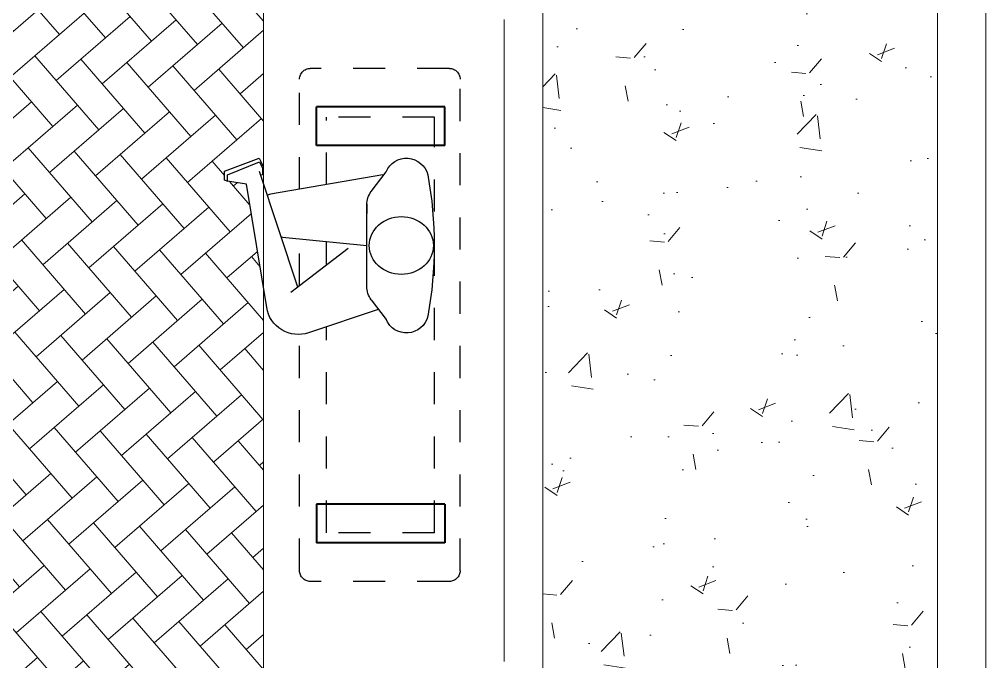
# Model space of a CAD drawing. Header units: metres. Extents: x 12093 to 20303, y 514 to 1412.
# Drawn here: x 19839.349 to 19842.36, y 782.395 to 784.395 of the extents above; entities that cross this region are included whole.
import ezdxf

# ---------------------------------------------------------------- set-up
doc = ezdxf.new("R2010")
doc.units = ezdxf.units.M
doc.linetypes.add('DASHED2', pattern=[9.525, 6.35, -3.175])
doc.layers.get('0').update_dxf_attribs({"lineweight": 13})
doc.layers.add('2', color=2, linetype='Continuous')
doc.layers.add('Proyecciones', color=52, linetype='DASHED2')
for name, color, linetype, lineweight in [('grass', 64, 'Continuous', 13), ('JARDINERA', 132, 'Continuous', 40), ('MANZANAS-ORIGINALES', 147, 'Continuous', 9), ('piso verma', 25, 'Continuous', 20), ('text.-piso', 35, 'Continuous', 5)]:
    doc.layers.add(name, color=color, linetype=linetype, lineweight=lineweight)
pattern_1 = [(50, (0, 0), (0.546554007, -0.047817257), [0.05715, -0.62865]), (355, (0, 0), (-0.105728478, 0.573169929), [0.04572, -0.50292]), (100.451, (0.04555, -0.004), (0.440827505, 0.525350063), [0.04857, -0.53427]), (46.1842, (0, 0.1524), (0.813237123, -0.126126984), [0.085725, -0.942975]), (96.6356, (0.0678, 0.1419), (0.712212703, 0.742276668), [0.072855, -0.801405]), (351.184, (0, 0.1524), (0.712213817, 0.742275354), [0.06858, -0.75438]), (21, (0.0762, 0.1143), (0.45484464, -0.306796556), [0.05715, -0.62865]), (326, (0.0762, 0.1143), (0.185406085, 0.552563898), [0.04572, -0.50292]), (71.4514, (0.1141, 0.08873), (0.640249472, 0.245768573), [0.04857, -0.53427]), (37.5, (0, 0), (0.0092658098, 0.2536651166), [0, -0.496824, 0, -0.51054, 0, -0.504825]), (7.5, (0, 0), (0.2004589875, 0.3005417245), [0, -0.291084, 0, -0.485394, 0, -0.192405]), (327.5, (-0.16993, 0), (0.4067717855, -0.017186232), [0, -0.1905, 0, -0.59436, 0, -0.78867]), (317.5, (-0.24613, 0), (0.444387544, 0.076279473), [0, -0.24765, 0, -0.394716, 0, -0.56007])]

# ---------------------------------------------------------------- blocks, each defined once
blk = doc.blocks.new('ELLIPSE')
blk.add_circle((0.5, 0.5), 0.5)
blk = doc.blocks.new('ytytyu')
at = {"layer": '2'}
for p, q in [((19839.3505, 759.4545), (19839.3392, 759.4316)), ((19839.3392, 759.4316), (19839.3433, 759.4295)), ((19839.3501, 759.443), (19839.3401, 759.423)), ((19839.4501, 759.403), (19839.3501, 759.443)), ((19839.4592, 759.4135), (19839.3505, 759.4545)), ((19839.0015, 759.3509), (19838.9555, 759.4123)), ((19838.9655, 759.4023), (19839.3155, 759.3423)), ((19839.2301, 759.053), (19839.3501, 759.413)), ((19839.3401, 759.423), (19839.3401, 759.403)), ((19839.3401, 759.403), (19839.3461, 759.401)), ((19839.4501, 759.383), (19839.4501, 759.403)), ((19839.4592, 759.3858), (19839.4592, 759.4135)), ((19839.3276, 758.9894), (19839.3901, 759.373)), ((19839.3901, 759.373), (19839.4501, 759.383)), ((19839.4479, 759.3814), (19839.4477, 759.3826)), ((19839.4479, 759.3814), (19839.4592, 759.3858)), ((19839.3155, 759.3423), (19839.3254, 759.339)), ((19839.0155, 759.3123), (19839.0155, 759.2823)), ((19839.0155, 759.0823), (19839.0155, 759.3089)), ((19839.2781, 759.2085), (19839.0155, 759.1823)), ((19839.2781, 759.2085), (19839.2815, 759.2074)), ((19839.0739, 759.1734), (19839.2525, 759.0363)), ((19839.0155, 759.0523), (19839.0155, 759.0823)), ((19839.0015, 759.0136), (19838.9555, 758.9523)), ((19838.9801, 758.983), (19839.1973, 758.9106))]:
    blk.add_line(p, q, dxfattribs=at)
for centre, radius, start, end in [((19838.8922, 759.3856), 0.0687, 22.8337, 165.9638), ((19840.0255, 759.1823), 1.22, 169.6111, 190.3889), ((19838.9455, 759.3089), 0.07, 0, 36.8699), ((19838.9455, 759.0556), 0.07, 323.1301, 0), ((19839.2289, 759.0054), 0.1, 251.5651, 350.7539), ((19838.8922, 758.9789), 0.0687, 194.0362, 337.1663)]:
    blk.add_arc(centre, radius, start, end, dxfattribs=at)
at = {"layer": 'JARDINERA', "ltscale": 0.01}
for p, q in [((19838.7726, 759.6138), (19839.1726, 759.6138)), ((19838.7726, 759.4938), (19838.7726, 759.6138)), ((19839.1726, 759.4938), (19839.1726, 759.6138)), ((19838.7726, 759.4938), (19839.1726, 759.4938)), ((19838.7726, 758.3766), (19838.7726, 758.2566)), ((19838.7726, 758.3766), (19839.1726, 758.3766)), ((19839.1726, 758.3766), (19839.1726, 758.2566)), ((19838.7726, 758.2566), (19839.1726, 758.2566))]:
    blk.add_line(p, q, dxfattribs=at)
at = {"layer": 'Proyecciones', "ltscale": 0.006}
for p, q in [((19838.7583, 759.7338), (19839.1918, 759.7338)), ((19838.7251, 758.1699), (19838.7251, 759.7005)), ((19839.2251, 759.3578), (19839.2251, 759.7005)), ((19838.8043, 758.2882), (19838.8043, 759.5821)), ((19839.141, 759.3722), (19839.141, 759.5821)), ((19838.8043, 759.1219), (19838.8043, 759.1948)), ((19839.141, 759.1219), (19839.141, 759.1948)), ((19839.2251, 759.0574), (19839.2251, 759.2032)), ((19838.8043, 758.2882), (19838.8043, 758.9293)), ((19839.141, 758.2882), (19839.141, 758.9293)), ((19839.2251, 758.1699), (19839.2251, 758.9055)), ((19838.7583, 758.1366), (19839.1918, 758.1366))]:
    blk.add_line(p, q, dxfattribs=at)
at = {"layer": 'Proyecciones', "ltscale": 0.005}
for p, q in [((19838.8043, 759.5821), (19839.141, 759.5821)), ((19838.8043, 758.2882), (19839.141, 758.2882))]:
    blk.add_line(p, q, dxfattribs=at)
for centre, start, end in [((19838.7583, 759.7005), 90, 180), ((19839.1918, 759.7005), 0, 90), ((19838.7583, 758.1699), 180, 270), ((19839.1918, 758.1699), 270, 0), ((19838.7583, 758.1699), 264.6442, 270)]:
    blk.add_arc(centre, 0.0333, start, end, dxfattribs=at)
at = {"layer": '2', "xscale": 0.180000000000291, "yscale": -0.2000000000000455, "zscale": 0.180000000000291, "rotation": 90}
blk.add_blockref('ELLIPSE', (19838.808, 759.0923), dxfattribs=at)

msp = doc.modelspace()

# ---------------------------------------------------------------- hatches: boundary and pattern name
at = {"layer": 'grass'}
h = msp.add_hatch(dxfattribs=at)
h.set_pattern_fill('AR-CONC', color=256, scale=0.003, style=0)
h.set_pattern_definition(pattern_1)
h.paths.add_polyline_path([(19836.5097, 788.7945), (19837.7397, 788.7525), (19837.7397, 790.6015), (19838.3397, 790.7623), (19838.3397, 791.0052), (19836.5097, 790.9227)])
h.paths.add_polyline_path([(19840.9797, 788.6417), (19842.2097, 788.5996), (19842.2097, 791.1797), (19840.3797, 791.0972), (19840.3797, 790.7623), (19840.9797, 790.6015)])
h.paths.add_polyline_path([(19836.5097, 788.7945), (19836.5097, 786.4304), (19838.3397, 786.3109), (19838.3397, 788.2566), (19837.7397, 788.4174), (19837.7397, 788.7525)])
h.paths.add_polyline_path([(19840.9797, 788.6417), (19840.9797, 788.4174), (19840.3797, 788.2566), (19840.3797, 786.1778), (19842.2097, 786.0583), (19842.2097, 788.5996)])
h.paths.add_polyline_path([(19838.3397, 786.3109), (19836.5097, 786.4304), (19836.5097, 784.0878), (19837.7397, 783.9677), (19837.7397, 784.4867), (19838.3397, 784.6474)])
h.paths.add_polyline_path([(19840.9797, 783.6512), (19842.2097, 783.5311), (19842.2097, 786.0583), (19840.3797, 786.1778), (19840.3797, 784.6474), (19840.9797, 784.4867)])
h = msp.add_hatch(dxfattribs=at)
h.set_pattern_fill('AR-CONC', color=256, scale=0.003, style=0)
h.set_pattern_definition(pattern_1)
h.paths.add_polyline_path([(19837.7397, 783.9677), (19836.5097, 784.0878), (19836.5097, 781.1605), (19838.3397, 780.9839), (19838.3397, 782.1417), (19837.7397, 782.3025)])
h.paths.add_polyline_path([(19842.2097, 783.5311), (19840.9797, 783.6512), (19840.9797, 782.3025), (19840.3797, 782.1417), (19840.3797, 780.7872), (19842.2097, 780.6107)])
h.paths.add_polyline_path([(19838.3397, 780.9839), (19836.5097, 781.1605), (19836.5097, 778.6423), (19838.1654, 778.4859), (19838.3397, 778.5326)])
h.paths.add_polyline_path([(19840.3797, 778.5326), (19840.9797, 778.3718), (19840.9797, 778.22), (19842.2097, 778.1038), (19842.2097, 780.6107), (19840.3797, 780.7872)])
h.paths.add_polyline_path([(19842.2097, 778.1038), (19840.9797, 778.22), (19840.9797, 776.1877), (19840.3797, 776.0269), (19840.3797, 775.7918), (19842.2097, 775.6743)])
h.paths.add_polyline_path([(19837.7397, 778.3718), (19838.1654, 778.4859), (19836.5097, 778.6423), (19836.5097, 776.0403), (19838.3397, 775.9228), (19838.3397, 776.0269), (19837.7397, 776.1877)])
at = {"layer": 'text.-piso', "ltscale": 5}
h = msp.add_hatch(dxfattribs=at)
h.set_pattern_fill('AR-HBONE', color=256, scale=0.001, angle=85.8762252, style=0)
h.paths.add_polyline_path([(19840.1097, 789.671), (19840.0568, 789.9957), (19839.9992, 790.0053), (19839.9968, 789.9909), (19839.9968, 790.005), (19839.9877, 790.0085), (19839.9877, 790.0363), (19840.1097, 790.0823), (19840.1097, 791.085), (19838.6097, 791.0174), (19838.6097, 790.0823), (19838.7316, 790.0363), (19838.7316, 790.0073), (19838.7258, 790.0063), (19838.7203, 790.0041), (19838.7201, 790.0053), (19838.6625, 789.9957), (19838.6097, 789.671), (19838.6097, 788.7227), (19840.1097, 788.6714)])
h.paths.add_polyline_path([(19840.1097, 788.6714), (19838.6097, 788.7227), (19838.6097, 786.2933), (19840.1097, 786.1954)])
h.paths.add_polyline_path([(19840.1097, 786.1954), (19838.6097, 786.2933), (19838.6097, 783.9674), (19838.7316, 783.9214), (19838.7316, 783.8924), (19838.7258, 783.8914), (19838.7203, 783.8893), (19838.7201, 783.8905), (19838.6625, 783.8809), (19838.662, 783.8776), (19840.0799, 783.7391), (19840.0568, 783.8809), (19839.9992, 783.8905), (19839.9968, 783.876), (19839.9968, 783.8901), (19839.9877, 783.8937), (19839.9877, 783.9214), (19840.1097, 783.9674)])
h.paths.add_polyline_path([(19840.1097, 783.5561), (19840.0799, 783.7391), (19838.662, 783.8776), (19838.6097, 783.5561), (19838.6097, 780.9579), (19840.1097, 780.8132)])
h.paths.add_polyline_path([(19840.1097, 780.8132), (19838.6097, 780.9579), (19838.6097, 778.4439), (19840.1097, 778.3022)])

# ---------------------------------------------------------------- linework, layer by layer
at = {"layer": 'MANZANAS-ORIGINALES'}
for p, q in [((19842.3597, 755.2304), (19842.3597, 829.9033)), ((19840.1097, 756.0804), (19840.1097, 829.0533)), ((19842.2097, 756.3504), (19842.2097, 828.7833)), ((19840.9797, 782.3025), (19840.9797, 784.4867)), ((19840.8597, 782.3946), (19840.8597, 784.3946))]:
    msp.add_line(p, q, dxfattribs=at)

# ---------------------------------------------------------------- block references
at = {"layer": 'piso verma', "lineweight": 20, "xscale": -1}
msp.add_blockref('ytytyu', (39679.4469, 24.5079), dxfattribs=at)

doc.saveas('drawing.dxf')
